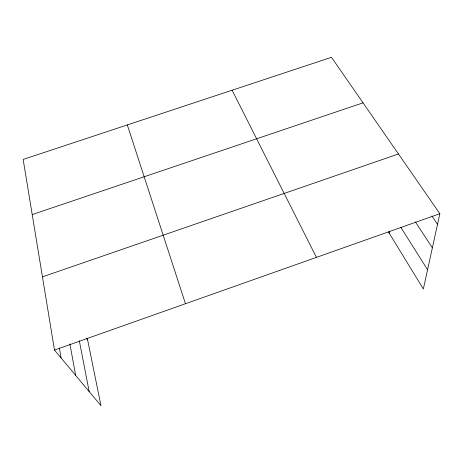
<?xml version="1.0" encoding="UTF-8"?>
<svg xmlns="http://www.w3.org/2000/svg" width="463" height="463" viewBox="0 0 463 463"><rect width="100%" height="100%" fill="white"/><g stroke="black" fill="none" stroke-linecap="round" stroke-linejoin="round"><path stroke-width="0.69" d="M389.204 233.178L389.447 231.066M87.339 338.54L100.98 405.692L54.489 350.074L23.15 159.434L331.479 57.308L439.85 213.709L423.35 288.993L388.445 231.946M54.489 350.074L439.85 213.709M42.457 276.862L398.464 153.982M32.213 214.577L363.027 102.844M86.384 338.216L87.629 339.952M431.886 215.989L437.529 224.283M415.38 221.887L432.367 247.844M400.842 227.391L427.569 269.738M232.113 90.216L316.432 257.382M127.313 124.929L185.466 303.722M79.318 340.774L89.156 391.542M69.907 343.916L75.654 375.395M59.374 348.002L61.064 357.934"/></g></svg>
